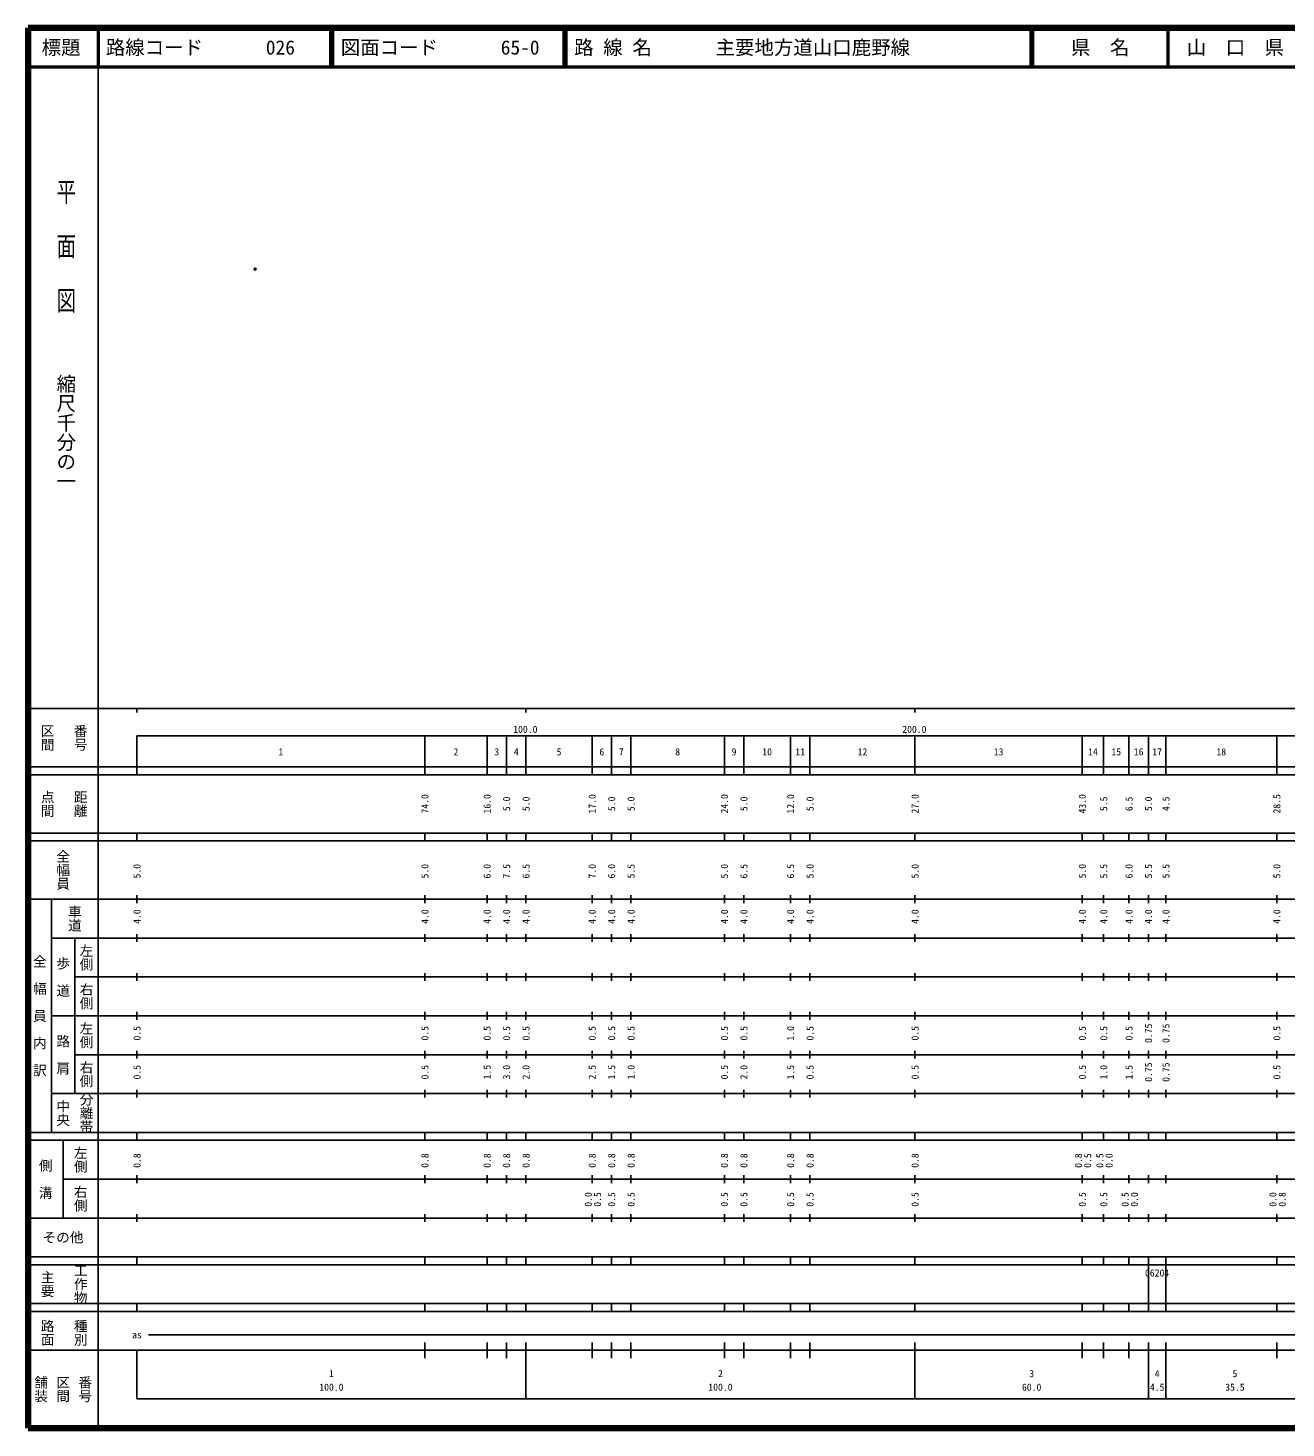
# Model space of a CAD drawing. Units: millimetres on the paper. Extents: x 40 to 680, y 20 to 380.
# Drawn here: x 40 to 363.4, y 20 to 380 of the extents above; entities that cross this region are included whole.
import ezdxf
from ezdxf.enums import TextEntityAlignment as Align

# ---------------------------------------------------------------- set-up
doc = ezdxf.new("R2010")
doc.units = ezdxf.units.MM
doc.header["$PDMODE"] = 32
doc.header["$PDSIZE"] = 0.5
doc.layers.add('M-OTRS', color=6, linetype='Continuous')
doc.layers.add('M-TTL-TXT', color=7, linetype='Continuous')
for name, color, linetype, lineweight in [('M-TTL', 2, 'Continuous', 140), ('M-TTL-BAND', 7, 'Continuous', 25), ('M-TTL-LINE', 7, 'Continuous', 50)]:
    doc.layers.add(name, color=color, linetype=linetype, lineweight=lineweight)
doc.styles.add('@ＭＳ ゴシック', font='')
doc.styles.add('ＭＳ ゴシック', font='')
doc.styles.get('@ＭＳ ゴシック').set_extended_font_data('@MS Gothic')
doc.styles.get('ＭＳ ゴシック').set_extended_font_data('MS Gothic')

msp = doc.modelspace()

# ---------------------------------------------------------------- linework, layer by layer
at = {"layer": 'M-OTRS'}
msp.add_point((98.368, 317.988), dxfattribs=at)
at = {"layer": 'M-TTL'}
for p, q in [((40, 380), (40, 20)), ((680, 380), (40, 380)), ((40, 20), (680, 20))]:
    msp.add_line(p, q, dxfattribs=at)
at = {"layer": 'M-TTL-BAND'}
for p, q in [((58, 370), (58, 20)), ((40, 205), (579, 205)), ((68, 205), (68, 204)), ((168, 205), (168, 204)), ((268, 205), (268, 204)), ((68, 198), (579, 198)), ((68, 198), (68, 188)), ((142, 188), (142, 198)), ((158, 188), (158, 198)), ((163, 188), (163, 198)), ((168, 188), (168, 198)), ((185, 188), (185, 198)), ((190, 188), (190, 198)), ((195, 188), (195, 198)), ((219, 188), (219, 198)), ((224, 188), (224, 198)), ((236, 188), (236, 198)), ((241, 188), (241, 198)), ((268, 188), (268, 198)), ((311, 188), (311, 198)), ((316.5, 188), (316.5, 198)), ((323, 188), (323, 198)), ((328, 188), (328, 198)), ((332.5, 188), (332.5, 198)), ((361, 188), (361, 198)), ((40, 190), (579, 190)), ((40, 188), (579, 188)), ((40, 173), (579, 173)), ((68, 171), (68, 173)), ((142, 171), (142, 173)), ((158, 171), (158, 173)), ((163, 171), (163, 173)), ((168, 171), (168, 173)), ((185, 171), (185, 173)), ((190, 171), (190, 173)), ((195, 171), (195, 173)), ((219, 171), (219, 173)), ((224, 171), (224, 173)), ((236, 171), (236, 173)), ((241, 171), (241, 173)), ((268, 171), (268, 173)), ((311, 171), (311, 173)), ((316.5, 171), (316.5, 173)), ((323, 171), (323, 173)), ((328, 171), (328, 173)), ((332.5, 171), (332.5, 173)), ((361, 171), (361, 173)), ((40, 171), (579, 171)), ((40, 156), (579, 156)), ((46, 96), (46, 156)), ((68, 155), (68, 157)), ((142, 155), (142, 157)), ((158, 155), (158, 157)), ((163, 155), (163, 157)), ((168, 155), (168, 157)), ((185, 155), (185, 157)), ((190, 155), (190, 157)), ((195, 155), (195, 157)), ((219, 155), (219, 157)), ((224, 155), (224, 157)), ((236, 155), (236, 157)), ((241, 155), (241, 157)), ((268, 155), (268, 157)), ((311, 155), (311, 157)), ((316.5, 155), (316.5, 157)), ((323, 155), (323, 157)), ((328, 155), (328, 157)), ((332.5, 155), (332.5, 157)), ((361, 155), (361, 157)), ((46, 146), (579, 146)), ((52, 146), (52, 106)), ((68, 145), (68, 147)), ((142, 145), (142, 147)), ((158, 145), (158, 147)), ((163, 145), (163, 147)), ((168, 145), (168, 147)), ((185, 145), (185, 147)), ((190, 145), (190, 147)), ((195, 145), (195, 147)), ((219, 145), (219, 147)), ((224, 145), (224, 147)), ((236, 145), (236, 147)), ((241, 145), (241, 147)), ((268, 145), (268, 147)), ((311, 145), (311, 147)), ((316.5, 145), (316.5, 147)), ((323, 145), (323, 147)), ((328, 145), (328, 147)), ((332.5, 145), (332.5, 147)), ((361, 145), (361, 147)), ((68, 135), (68, 137)), ((142, 135), (142, 137)), ((158, 135), (158, 137)), ((163, 135), (163, 137)), ((168, 135), (168, 137)), ((185, 135), (185, 137)), ((190, 135), (190, 137)), ((195, 135), (195, 137)), ((219, 135), (219, 137)), ((224, 135), (224, 137)), ((236, 135), (236, 137)), ((241, 135), (241, 137)), ((268, 135), (268, 137)), ((311, 135), (311, 137)), ((316.5, 135), (316.5, 137)), ((323, 135), (323, 137)), ((328, 135), (328, 137)), ((332.5, 135), (332.5, 137)), ((361, 135), (361, 137)), ((52, 136), (579, 136)), ((46, 126), (579, 126)), ((68, 125), (68, 127)), ((142, 125), (142, 127)), ((158, 125), (158, 127)), ((163, 125), (163, 127)), ((168, 125), (168, 127)), ((185, 125), (185, 127)), ((190, 125), (190, 127)), ((195, 125), (195, 127)), ((219, 125), (219, 127)), ((224, 125), (224, 127)), ((236, 125), (236, 127)), ((241, 125), (241, 127)), ((268, 125), (268, 127)), ((311, 125), (311, 127)), ((316.5, 125), (316.5, 127)), ((323, 125), (323, 127)), ((328, 125), (328, 127)), ((332.5, 125), (332.5, 127)), ((361, 125), (361, 127)), ((52, 116), (579, 116)), ((68, 115), (68, 117)), ((142, 115), (142, 117)), ((158, 115), (158, 117)), ((163, 115), (163, 117)), ((168, 115), (168, 117)), ((185, 115), (185, 117)), ((190, 115), (190, 117)), ((195, 115), (195, 117)), ((219, 115), (219, 117)), ((224, 115), (224, 117)), ((236, 115), (236, 117)), ((241, 115), (241, 117)), ((268, 115), (268, 117)), ((311, 115), (311, 117)), ((316.5, 115), (316.5, 117)), ((323, 115), (323, 117)), ((328, 115), (328, 117)), ((332.5, 115), (332.5, 117)), ((361, 115), (361, 117)), ((46, 106), (579, 106)), ((68, 105), (68, 107)), ((142, 105), (142, 107)), ((158, 105), (158, 107)), ((163, 105), (163, 107)), ((168, 105), (168, 107)), ((185, 105), (185, 107)), ((190, 105), (190, 107)), ((195, 105), (195, 107)), ((219, 105), (219, 107)), ((224, 105), (224, 107)), ((236, 105), (236, 107)), ((241, 105), (241, 107)), ((268, 105), (268, 107)), ((311, 105), (311, 107)), ((316.5, 105), (316.5, 107)), ((323, 105), (323, 107)), ((328, 105), (328, 107)), ((332.5, 105), (332.5, 107)), ((361, 105), (361, 107)), ((40, 96), (579, 96)), ((40, 94), (579, 94)), ((49, 94), (49, 74)), ((68, 94), (68, 96)), ((142, 94), (142, 96)), ((158, 94), (158, 96)), ((163, 94), (163, 96)), ((168, 94), (168, 96)), ((185, 94), (185, 96)), ((190, 94), (190, 96)), ((195, 94), (195, 96)), ((219, 94), (219, 96)), ((224, 94), (224, 96)), ((236, 94), (236, 96)), ((241, 94), (241, 96)), ((268, 94), (268, 96)), ((311, 94), (311, 96)), ((316.5, 94), (316.5, 96)), ((323, 94), (323, 96)), ((328, 94), (328, 96)), ((332.5, 94), (332.5, 96)), ((361, 94), (361, 96)), ((49, 84), (579, 84)), ((68, 83), (68, 85)), ((142, 83), (142, 85)), ((158, 83), (158, 85)), ((163, 83), (163, 85)), ((168, 83), (168, 85)), ((185, 83), (185, 85)), ((190, 83), (190, 85)), ((195, 83), (195, 85)), ((219, 83), (219, 85)), ((224, 83), (224, 85)), ((236, 83), (236, 85)), ((241, 83), (241, 85)), ((268, 83), (268, 85)), ((311, 83), (311, 85)), ((316.5, 83), (316.5, 85)), ((323, 83), (323, 85)), ((328, 83), (328, 85)), ((332.5, 83), (332.5, 85)), ((361, 83), (361, 85)), ((40, 74), (579, 74)), ((68, 73), (68, 75)), ((142, 73), (142, 75)), ((158, 73), (158, 75)), ((163, 73), (163, 75)), ((168, 73), (168, 75)), ((185, 73), (185, 75)), ((190, 73), (190, 75)), ((195, 73), (195, 75)), ((219, 73), (219, 75)), ((224, 73), (224, 75)), ((236, 73), (236, 75)), ((241, 73), (241, 75)), ((268, 73), (268, 75)), ((311, 73), (311, 75)), ((316.5, 73), (316.5, 75)), ((323, 73), (323, 75)), ((328, 73), (328, 75)), ((332.5, 73), (332.5, 75)), ((361, 73), (361, 75)), ((40, 64), (579, 64)), ((40, 62), (579, 62)), ((68, 62), (68, 64)), ((142, 62), (142, 64)), ((158, 62), (158, 64)), ((163, 62), (163, 64)), ((168, 62), (168, 64)), ((185, 62), (185, 64)), ((190, 62), (190, 64)), ((195, 62), (195, 64)), ((219, 62), (219, 64)), ((224, 62), (224, 64)), ((236, 62), (236, 64)), ((241, 62), (241, 64)), ((268, 62), (268, 64)), ((311, 62), (311, 64)), ((316.5, 62), (316.5, 64)), ((323, 62), (323, 64)), ((328, 62), (328, 64)), ((328, 52), (328, 62)), ((332.5, 62), (332.5, 64)), ((332.5, 52), (332.5, 62)), ((361, 62), (361, 64)), ((40, 52), (579, 52)), ((68, 50), (68, 52)), ((142, 50), (142, 52)), ((158, 50), (158, 52)), ((163, 50), (163, 52)), ((168, 50), (168, 52)), ((185, 50), (185, 52)), ((190, 50), (190, 52)), ((195, 50), (195, 52)), ((219, 50), (219, 52)), ((224, 50), (224, 52)), ((236, 50), (236, 52)), ((241, 50), (241, 52)), ((268, 50), (268, 52)), ((311, 50), (311, 52)), ((316.5, 50), (316.5, 52)), ((323, 50), (323, 52)), ((328, 50), (328, 52)), ((332.5, 50), (332.5, 52)), ((361, 50), (361, 52)), ((40, 50), (579, 50)), ((71, 44), (515, 44)), ((40, 40), (579, 40)), ((68, 40), (68, 27.5)), ((142, 38), (142, 42)), ((158, 38), (158, 42)), ((163, 38), (163, 42)), ((168, 27.5), (168, 42)), ((185, 38), (185, 42)), ((190, 38), (190, 42)), ((195, 38), (195, 42)), ((219, 38), (219, 42)), ((224, 38), (224, 42)), ((236, 38), (236, 42)), ((241, 38), (241, 42)), ((268, 27.5), (268, 42)), ((311, 38), (311, 42)), ((316.5, 38), (316.5, 42)), ((323, 38), (323, 42)), ((328, 27.5), (328, 42)), ((332.5, 27.5), (332.5, 42)), ((361, 38), (361, 42)), ((68, 27.5), (579, 27.5))]:
    msp.add_line(p, q, dxfattribs=at)
at = {"layer": 'M-TTL-LINE'}
for p, q in [((58, 380), (58, 370)), ((117.75, 380), (117.75, 370)), ((118.25, 380), (118.25, 370)), ((177.75, 380), (177.75, 370)), ((178.25, 380), (178.25, 370)), ((297.75, 380), (297.75, 370)), ((298.25, 380), (298.25, 370)), ((333, 380), (333, 370)), ((40, 370), (680, 370))]:
    msp.add_line(p, q, dxfattribs=at)

# ---------------------------------------------------------------- texts
at = {"layer": 'M-TTL-BAND', "style": '@ＭＳ ゴシック', "width": 1.4}
msp.add_text('平  面  図', height=3.666, rotation=270, dxfattribs=at).set_placement((49.777, 306.475), align=Align.MIDDLE_RIGHT)
at = {"layer": 'M-TTL-BAND', "style": '@ＭＳ ゴシック'}
msp.add_text('縮尺千分の一', height=3.666, rotation=270, dxfattribs=at).set_placement((49.777, 261.03), align=Align.MIDDLE_RIGHT)
for s, p in [('区間', (45, 197.5)), ('番号', (53.5, 197.5)), ('点間', (45, 180.5)), ('距離', (53.5, 180.5)), ('全幅員', (49, 163.5)), ('車道', (52, 151)), ('左側', (55, 141)), ('全\u3000幅\u3000員\u3000内\u3000訳', (43, 126)), ('歩\u3000道', (49, 136)), ('右側', (55, 131)), ('左側', (55, 121)), ('路\u3000肩', (49, 116)), ('右側', (55, 111)), ('分離帯', (55, 101)), ('中央', (49, 101)), ('左側', (53.5, 89)), ('側\u3000溝', (44.5, 84)), ('右側', (53.5, 79)), ('工作物', (53.5, 57)), ('主要', (45, 57)), ('路面', (45, 44.5)), ('種別', (53.5, 44.5)), ('舗装', (43.333, 30)), ('区間', (49, 30)), ('番号', (54.667, 30))]:
    msp.add_text(s, height=2.566, rotation=270, dxfattribs=at).set_placement(p, align=Align.MIDDLE_CENTER)
at = {"layer": 'M-TTL-BAND', "style": 'ＭＳ ゴシック'}
for s, p in [('100.0', (167.844, 198.195)), ('200.0', (267.844, 198.195)), ('1', (105, 192.405)), ('2', (150, 192.405)), ('3', (160.5, 192.405)), ('4', (165.5, 192.405)), ('5', (176.5, 192.405)), ('6', (187.5, 192.405)), ('7', (192.5, 192.405)), ('8', (207, 192.405)), ('9', (221.5, 192.405)), ('10', (230, 192.405)), ('11', (238.5, 192.405)), ('12', (254.5, 192.405)), ('13', (289.5, 192.405)), ('14', (313.75, 192.405)), ('15', (319.75, 192.405)), ('16', (325.5, 192.405)), ('17', (330.25, 192.405)), ('18', (346.75, 192.405)), ('as', (68, 42.5)), ('1', (118, 32.523)), ('2', (218, 32.523)), ('3', (298, 32.523)), ('4', (330.25, 32.523)), ('5', (350.25, 32.523)), ('100.0', (118, 29.033)), ('100.0', (218, 29.033)), ('60.0', (298, 29.033)), ('4.5', (330.25, 29.033)), ('35.5', (350.25, 29.033))]:
    msp.add_text(s, height=1.833, dxfattribs=at).set_placement(p, align=Align.BOTTOM_CENTER)
for s, p in [('74.0', (143.483, 180.5)), ('16.0', (159.483, 180.5)), ('5.0', (164.483, 180.5)), ('5.0', (169.483, 180.5)), ('17.0', (186.483, 180.5)), ('5.0', (191.483, 180.5)), ('5.0', (196.483, 180.5)), ('24.0', (220.483, 180.5)), ('5.0', (225.483, 180.5)), ('12.0', (237.483, 180.5)), ('5.0', (242.483, 180.5)), ('27.0', (269.483, 180.5)), ('43.0', (312.483, 180.5)), ('5.5', (317.983, 180.5)), ('6.5', (324.483, 180.5)), ('5.0', (329.483, 180.5)), ('4.5', (333.983, 180.5)), ('28.5', (362.483, 180.5)), ('5.0', (69.483, 163.174)), ('5.0', (143.483, 163.174)), ('6.0', (159.483, 163.174)), ('7.5', (164.483, 163.174)), ('6.5', (169.483, 163.174)), ('7.0', (186.483, 163.174)), ('6.0', (191.483, 163.174)), ('5.5', (196.483, 163.174)), ('5.0', (220.483, 163.174)), ('6.5', (225.483, 163.174)), ('6.5', (237.483, 163.174)), ('5.0', (242.483, 163.174)), ('5.0', (269.483, 163.174)), ('5.0', (312.483, 163.174)), ('5.5', (317.983, 163.174)), ('6.0', (324.483, 163.174)), ('5.5', (329.483, 163.174)), ('5.5', (333.983, 163.174)), ('5.0', (362.483, 163.174)), ('4.0', (69.483, 151.5)), ('4.0', (143.483, 151.5)), ('4.0', (159.483, 151.5)), ('4.0', (164.483, 151.5)), ('4.0', (169.483, 151.5)), ('4.0', (186.483, 151.5)), ('4.0', (191.483, 151.5)), ('4.0', (196.483, 151.5)), ('4.0', (220.483, 151.5)), ('4.0', (225.483, 151.5)), ('4.0', (237.483, 151.5)), ('4.0', (242.483, 151.5)), ('4.0', (269.483, 151.5)), ('4.0', (312.483, 151.5)), ('4.0', (317.983, 151.5)), ('4.0', (324.483, 151.5)), ('4.0', (329.483, 151.5)), ('4.0', (333.983, 151.5)), ('4.0', (362.483, 151.5)), ('0.5', (69.483, 121.5)), ('0.5', (143.483, 121.5)), ('0.5', (159.483, 121.5)), ('0.5', (164.483, 121.5)), ('0.5', (169.483, 121.5)), ('0.5', (186.483, 121.5)), ('0.5', (191.483, 121.5)), ('0.5', (196.483, 121.5)), ('0.5', (220.483, 121.5)), ('0.5', (225.483, 121.5)), ('1.0', (237.483, 121.5)), ('0.5', (242.483, 121.5)), ('0.5', (269.483, 121.5)), ('0.5', (312.483, 121.5)), ('0.5', (317.983, 121.5)), ('0.5', (324.483, 121.5)), ('0.75', (329.483, 121.5)), ('0.75', (333.983, 121.5)), ('0.5', (362.483, 121.5)), ('0.5', (69.483, 111.5)), ('0.5', (143.483, 111.5)), ('1.5', (159.483, 111.5)), ('3.0', (164.483, 111.5)), ('2.0', (169.483, 111.5)), ('2.5', (186.483, 111.5)), ('1.5', (191.483, 111.5)), ('1.0', (196.483, 111.5)), ('0.5', (220.483, 111.5)), ('2.0', (225.483, 111.5)), ('1.5', (237.483, 111.5)), ('0.5', (242.483, 111.5)), ('0.5', (269.483, 111.5)), ('0.5', (312.483, 111.5)), ('1.0', (317.983, 111.5)), ('1.5', (324.483, 111.5)), ('0.75', (329.483, 111.5)), ('0.75', (333.983, 111.5)), ('0.5', (362.483, 111.5)), ('0.8', (69.483, 88.764)), ('0.8', (143.483, 88.764)), ('0.8', (159.483, 88.764)), ('0.8', (164.483, 88.764)), ('0.8', (169.483, 88.764)), ('0.8', (186.483, 88.764)), ('0.8', (191.483, 88.764)), ('0.8', (196.483, 88.764)), ('0.8', (220.483, 88.764)), ('0.8', (225.483, 88.764)), ('0.8', (237.483, 88.764)), ('0.8', (242.483, 88.764)), ('0.8', (269.483, 88.764)), ('0.8', (311.483, 88.764)), ('0.5', (313.853, 88.764)), ('0.5', (316.983, 88.764)), ('0.0', (319.353, 88.764)), ('0.0', (185.483, 78.764)), ('0.5', (187.853, 78.764)), ('0.5', (191.483, 78.764)), ('0.5', (196.483, 78.764)), ('0.5', (220.483, 78.764)), ('0.5', (225.483, 78.764)), ('0.5', (237.483, 78.764)), ('0.5', (242.483, 78.764)), ('0.5', (269.483, 78.764)), ('0.5', (312.483, 78.764)), ('0.5', (317.983, 78.764)), ('0.5', (323.483, 78.764)), ('0.0', (325.853, 78.764)), ('0.0', (361.483, 78.764)), ('0.8', (363.853, 78.764))]:
    msp.add_text(s, height=1.833, rotation=90, dxfattribs=at).set_placement(p, align=Align.BOTTOM_CENTER)
msp.add_text('その他', height=2.566, dxfattribs=at).set_placement((49, 69), align=Align.MIDDLE_CENTER)
msp.add_text('06204', height=1.833, dxfattribs=at).set_placement((327.125, 58.405), align=Align.BOTTOM_LEFT)
at = {"layer": 'M-TTL-TXT', "style": 'ＭＳ ゴシック'}
for s, p in [('標題', (48.5, 375)), ('県\u3000名', (315.625, 375)), ('山\u3000口\u3000県', (350.375, 375))]:
    msp.add_text(s, height=3.666, dxfattribs=at).set_placement(p, align=Align.MIDDLE_CENTER)
for s, p in [('路線コード', (60, 375)), ('026', (101.142, 375)), ('図面コード', (120.38, 375)), ('65-0', (161.521, 375)), ('路 線 名', (180.38, 375)), ('主要地方道山口鹿野線', (216.734, 375))]:
    msp.add_text(s, height=3.666, dxfattribs=at).set_placement(p, align=Align.MIDDLE_LEFT)

doc.saveas('drawing.dxf')
